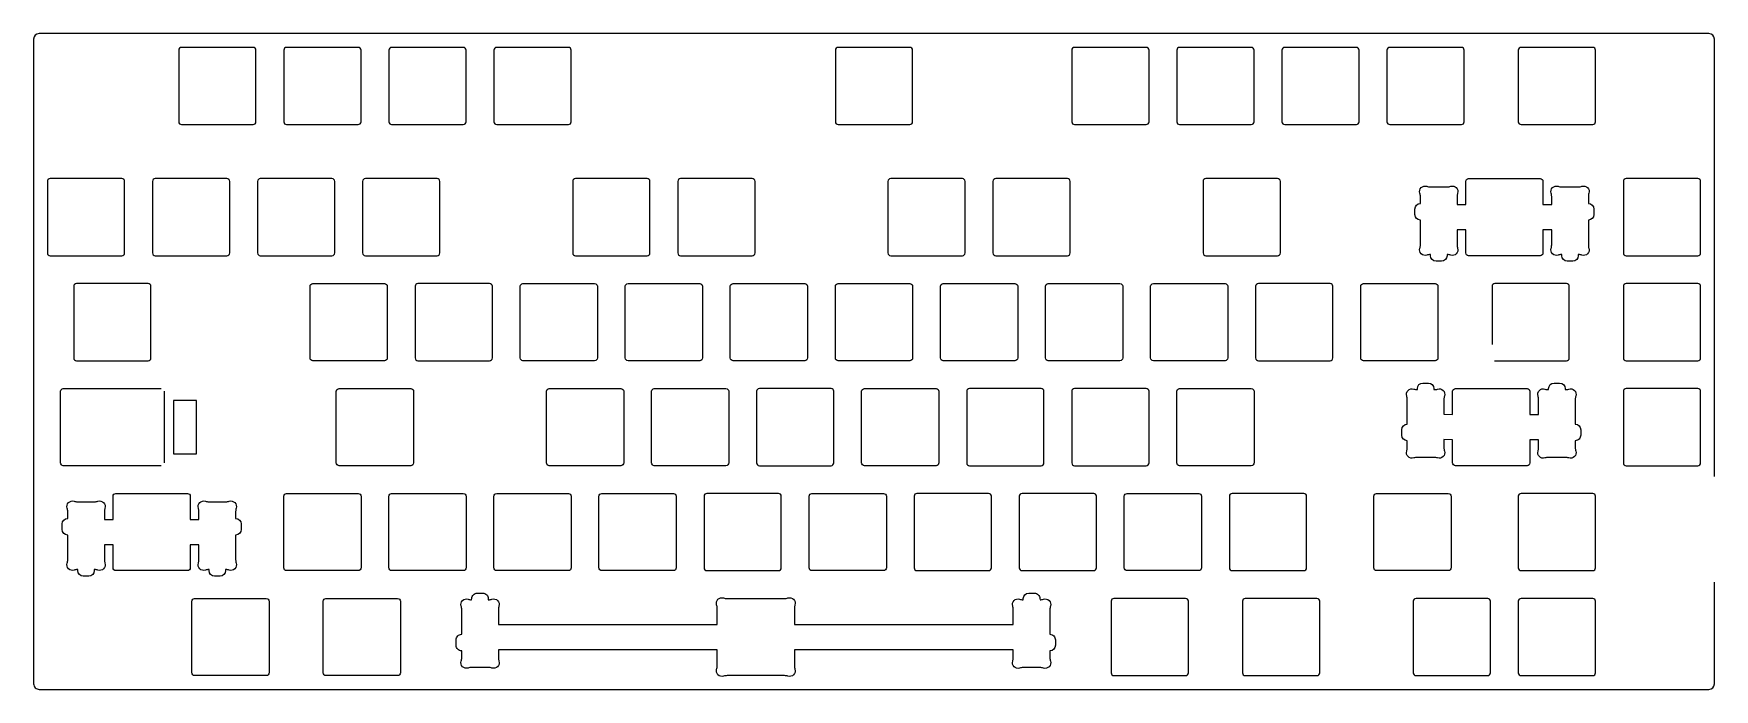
# Model space of a CAD drawing. Extents: x -2564 to -2259, y 3601 to 3720.
import ezdxf

# ---------------------------------------------------------------- set-up
doc = ezdxf.new("R2010")
doc.units = 0
doc.layers.get('0').update_dxf_attribs({"linetype": 'CONTINUOUS'})

msp = doc.modelspace()

# ---------------------------------------------------------------- linework, layer by layer
for points in [[(-2259.248535, 3639.979004), (-2259.248535, 3719.380859, 0.414156), (-2260.248535, 3720.380859), (-2562.998535, 3720.381104, 0.414063), (-2563.998535, 3719.380859), (-2563.998535, 3602.368164, 0.41432), (-2562.998535, 3601.368408), (-2260.248535, 3601.368408, 0.414138), (-2259.248535, 3602.368408), (-2259.248535, 3620.855713)], [(-2524.186035, 3703.881104, 0.414249), (-2523.686035, 3704.380859), (-2523.686035, 3717.380859, 0.413914), (-2524.186035, 3717.880859), (-2537.186279, 3717.880859, 0.414748), (-2537.686035, 3717.381104), (-2537.686035, 3704.381104, 0.414177), (-2537.186035, 3703.881104), (-2524.186035, 3703.880859)], [(-2505.135986, 3703.881104, 0.414249), (-2504.635986, 3704.380859), (-2504.63623, 3717.380859, 0.414259), (-2505.135986, 3717.880859), (-2518.13623, 3717.880859, 0.414748), (-2518.635986, 3717.380859), (-2518.635986, 3704.381104, 0.414177), (-2518.135986, 3703.880859), (-2505.135986, 3703.880859)], [(-2486.085938, 3703.881104, 0.414249), (-2485.585938, 3704.380859), (-2485.585938, 3717.380859, 0.413914), (-2486.085938, 3717.880859), (-2499.086182, 3717.880859, 0.414748), (-2499.585938, 3717.380859), (-2499.585938, 3704.381104, 0.414177), (-2499.085938, 3703.880859), (-2486.085938, 3703.880859)], [(-2467.035889, 3703.881104, 0.414249), (-2466.536133, 3704.381104), (-2466.536133, 3717.380859, 0.414259), (-2467.036133, 3717.881104), (-2480.036133, 3717.880859, 0.414748), (-2480.536133, 3717.380859), (-2480.535889, 3704.381104, 0.414177), (-2480.036133, 3703.880859), (-2467.036133, 3703.881104)], [(-2405.123535, 3703.881104, 0.414249), (-2404.623535, 3704.380859), (-2404.623535, 3717.380859, 0.414474), (-2405.123535, 3717.880859), (-2418.123535, 3717.880859, 0.414748), (-2418.623535, 3717.380859), (-2418.623535, 3704.380859, 0.414005), (-2418.123535, 3703.880859), (-2405.123535, 3703.880859)], [(-2362.260986, 3703.881104, 0.414249), (-2361.760986, 3704.381104), (-2361.760986, 3717.380859, 0.414474), (-2362.260986, 3717.881104), (-2375.260986, 3717.880859, 0.414748), (-2375.760986, 3717.381104), (-2375.760986, 3704.380859, 0.414005), (-2375.260986, 3703.881104), (-2362.260986, 3703.881104)], [(-2343.211182, 3703.881104, 0.414249), (-2342.711182, 3704.380859), (-2342.711182, 3717.380859, 0.414474), (-2343.211182, 3717.880859), (-2356.211182, 3717.880859, 0.414748), (-2356.711182, 3717.381104), (-2356.711182, 3704.380859, 0.414005), (-2356.211182, 3703.881104), (-2343.211182, 3703.880859)], [(-2324.161133, 3703.881104, 0.414249), (-2323.661133, 3704.380859), (-2323.661133, 3717.380859, 0.414474), (-2324.161133, 3717.880859), (-2337.161133, 3717.880859, 0.414748), (-2337.661133, 3717.380859), (-2337.661133, 3704.380859, 0.414005), (-2337.161133, 3703.880859), (-2324.161133, 3703.880859)], [(-2305.111084, 3703.881104, 0.414249), (-2304.611084, 3704.380859), (-2304.611084, 3717.380859, 0.414474), (-2305.111084, 3717.880859), (-2318.111084, 3717.880859, 0.414748), (-2318.611084, 3717.380859), (-2318.611084, 3704.380859, 0.414005), (-2318.111084, 3703.880859), (-2305.111084, 3703.880859)], [(-2281.298584, 3703.881104, 0.414249), (-2280.798584, 3704.381104), (-2280.798584, 3717.380859, 0.414474), (-2281.298584, 3717.881104), (-2294.298584, 3717.880859, 0.414748), (-2294.798584, 3717.381104), (-2294.798584, 3704.380859, 0.414005), (-2294.298584, 3703.881104), (-2281.298584, 3703.881104)], [(-2547.498535, 3693.568359, 0.413914), (-2547.998535, 3694.068359), (-2560.998779, 3694.068359, 0.414748), (-2561.498535, 3693.568359), (-2561.498535, 3680.568604, 0.414177), (-2560.998535, 3680.068359), (-2547.998535, 3680.068359, 0.414138), (-2547.498535, 3680.568359), (-2547.498535, 3693.568359)], [(-2528.948486, 3680.068604, 0.414249), (-2528.448486, 3680.568604), (-2528.44873, 3693.568359, 0.414259), (-2528.948486, 3694.068604), (-2541.94873, 3694.068359, 0.414748), (-2542.448486, 3693.568359), (-2542.448486, 3680.568604, 0.414177), (-2541.948486, 3680.068359), (-2528.948486, 3680.068604)], [(-2523.398438, 3680.568604, 0.414177), (-2522.898438, 3680.068359), (-2509.898438, 3680.068604, 0.414249), (-2509.398438, 3680.568359), (-2509.398438, 3693.568359, 0.413914), (-2509.898438, 3694.068359), (-2522.898682, 3694.068359, 0.414748), (-2523.398438, 3693.568359), (-2523.398438, 3680.568359)], [(-2490.848389, 3680.068604, 0.414249), (-2490.348633, 3680.568359), (-2490.348633, 3693.568359, 0.414259), (-2490.848633, 3694.068359), (-2503.848633, 3694.068359, 0.414748), (-2504.348633, 3693.568359), (-2504.348389, 3680.568604, 0.414177), (-2503.848633, 3680.068359), (-2490.848633, 3680.068359)], [(-2466.248535, 3680.568604, 0.414177), (-2465.748535, 3680.068359), (-2452.748535, 3680.068604, 0.414249), (-2452.248535, 3680.568359), (-2452.248535, 3693.568359, 0.413914), (-2452.748535, 3694.068359), (-2465.748779, 3694.068359, 0.414748), (-2466.248535, 3693.568359), (-2466.248535, 3680.568359)], [(-2433.698486, 3680.068604, 0.414249), (-2433.198486, 3680.568359), (-2433.19873, 3693.568359, 0.414259), (-2433.698486, 3694.068359), (-2446.69873, 3694.068359, 0.414748), (-2447.198486, 3693.568604), (-2447.198486, 3680.568604, 0.414177), (-2446.698486, 3680.068604), (-2433.698486, 3680.068359)], [(-2395.598633, 3680.068604, 0.414249), (-2395.098633, 3680.568359), (-2395.098633, 3693.568359, 0.414474), (-2395.598633, 3694.068359), (-2408.598633, 3694.068359, 0.414748), (-2409.098633, 3693.568359), (-2409.098633, 3680.568359, 0.414005), (-2408.598633, 3680.068359), (-2395.598633, 3680.068359)], [(-2376.048584, 3693.568359, 0.414474), (-2376.548584, 3694.068359), (-2389.548584, 3694.068359, 0.414748), (-2390.048584, 3693.568359), (-2390.048584, 3680.568359, 0.414005), (-2389.548584, 3680.068359), (-2376.548584, 3680.068359, 0.414138), (-2376.048584, 3680.568359), (-2376.048584, 3693.568359)], [(-2338.448486, 3680.068604, 0.414249), (-2337.948486, 3680.568359), (-2337.948486, 3693.568359, 0.414474), (-2338.448486, 3694.068359), (-2351.448486, 3694.068359, 0.414748), (-2351.948486, 3693.568604), (-2351.948486, 3680.568359, 0.414005), (-2351.448486, 3680.068604), (-2338.448486, 3680.068359)], [(-2290.323486, 3684.768555), (-2290.32373, 3680.568604, -0.414249), (-2290.823486, 3680.068359), (-2303.823486, 3680.068359, -0.413985), (-2304.323486, 3680.568359), (-2304.323486, 3684.768555), (-2305.898438, 3684.768555), (-2305.898438, 3682.047852, 0.078017), (-2305.801025, 3681.430664, -0.612459), (-2307.060791, 3680.170898, 0.078325), (-2307.677979, 3680.268555), (-2307.723633, 3680.268555), (-2307.723633, 3680.068359, -0.414121), (-2308.723633, 3679.068359), (-2309.723877, 3679.068359, -0.414118), (-2310.723633, 3680.068359), (-2310.723633, 3680.268555), (-2310.769287, 3680.268555, 0.078325), (-2311.386475, 3680.170898, -0.612415), (-2312.64624, 3681.430664, 0.078397), (-2312.548584, 3682.049072), (-2312.548828, 3686.538574, -0.414118), (-2313.548584, 3687.538574), (-2313.548584, 3688.538574, -0.414103), (-2312.548584, 3689.538574), (-2312.548584, 3690.788086, 0.078555), (-2312.64624, 3691.40625, -0.61246), (-2311.386475, 3692.666016, 0.07827), (-2310.769043, 3692.568359), (-2307.677734, 3692.568359, 0.078324), (-2307.060547, 3692.666016, -0.612458), (-2305.801025, 3691.406006, 0.07811), (-2305.898438, 3690.789063), (-2305.898438, 3689.368408), (-2304.323486, 3689.368408), (-2304.323486, 3693.568604, -0.414005), (-2303.823486, 3694.068359), (-2290.823486, 3694.068359, -0.414249), (-2290.323486, 3693.568359), (-2290.323486, 3689.368408), (-2288.748535, 3689.338379), (-2288.748535, 3690.788086, 0.078543), (-2288.846191, 3691.40625, -0.612485), (-2287.58667, 3692.66626, 0.078324), (-2286.969238, 3692.568359), (-2283.877686, 3692.568604, 0.078325), (-2283.260742, 3692.666016, -0.612456), (-2282.000977, 3691.40625, 0.078553), (-2282.098633, 3690.789063), (-2282.098633, 3689.538574, -0.414121), (-2281.098633, 3688.538574), (-2281.098633, 3687.538574, -0.414155), (-2282.098633, 3686.538574), (-2282.098633, 3682.047852, 0.078312), (-2282.000977, 3681.430664, -0.612459), (-2283.260498, 3680.170654, 0.078324), (-2283.87793, 3680.268555), (-2283.923584, 3680.268555), (-2283.923584, 3680.068359, -0.414155), (-2284.923584, 3679.068359), (-2285.923584, 3679.068359, -0.414103), (-2286.923584, 3680.068359), (-2286.923584, 3680.268555), (-2286.969238, 3680.268555, 0.078326), (-2287.586426, 3680.170898, -0.612455), (-2288.846191, 3681.430664, 0.078462), (-2288.748535, 3682.049072), (-2288.748535, 3684.738281), (-2290.323486, 3684.768555)], [(-2261.748535, 3693.568359, 0.414474), (-2262.248535, 3694.068359), (-2275.248535, 3694.068359, 0.414748), (-2275.748535, 3693.568359), (-2275.748535, 3680.568359, 0.414005), (-2275.248535, 3680.068604), (-2262.248535, 3680.068359, 0.414138), (-2261.748535, 3680.568359), (-2261.748535, 3693.568359)], [(-2556.73584, 3661.518555, 0.414177), (-2556.236084, 3661.018555), (-2543.23584, 3661.018555, 0.414249), (-2542.736084, 3661.518555), (-2542.73584, 3674.518311, 0.413914), (-2543.236084, 3675.018555), (-2556.236084, 3675.018311, 0.414259), (-2556.736084, 3674.518555), (-2556.736084, 3661.518555)], [(-2513.873535, 3674.518311, -0.414177), (-2513.373535, 3675.018555), (-2500.373535, 3675.018311, -0.414249), (-2499.873535, 3674.518311), (-2499.873535, 3661.518555, -0.413914), (-2500.373535, 3661.018555), (-2513.373779, 3661.018555, -0.414748), (-2513.873535, 3661.518555), (-2513.873535, 3674.518555)], [(-2494.823486, 3661.518555, 0.414177), (-2494.323486, 3661.018555), (-2481.323486, 3661.018555, 0.414249), (-2480.823486, 3661.518555), (-2480.82373, 3674.518311, 0.414259), (-2481.323486, 3675.018555), (-2494.32373, 3675.018311, 0.414259), (-2494.823486, 3674.518555), (-2494.823486, 3661.518555)], [(-2462.273438, 3675.018311, -0.414249), (-2461.773438, 3674.518555), (-2461.773438, 3661.518555, -0.413914), (-2462.273438, 3661.018555), (-2475.273682, 3661.018555, -0.414748), (-2475.773438, 3661.518555), (-2475.773438, 3674.518311, -0.414177), (-2475.273438, 3675.018555), (-2462.273438, 3675.018555)], [(-2443.223389, 3675.018311, -0.414249), (-2442.723633, 3674.518555), (-2442.723633, 3661.518555, -0.414259), (-2443.223633, 3661.018555), (-2456.223633, 3661.018555, -0.414748), (-2456.723633, 3661.518555), (-2456.723389, 3674.518311, -0.414177), (-2456.223633, 3675.018555), (-2443.223633, 3675.018555)], [(-2424.173584, 3675.018311, -0.414249), (-2423.673584, 3674.518555), (-2423.673584, 3661.518555, -0.414473), (-2424.173584, 3661.018555), (-2437.173584, 3661.018555, -0.414748), (-2437.673584, 3661.518555), (-2437.67334, 3674.518311, -0.414177), (-2437.173584, 3675.018555), (-2424.173584, 3675.018555)], [(-2418.623535, 3674.518555, -0.414005), (-2418.123535, 3675.018555), (-2405.123535, 3675.018311, -0.414249), (-2404.623535, 3674.518311), (-2404.623535, 3661.518555, -0.414473), (-2405.123535, 3661.018555), (-2418.123535, 3661.018555, -0.414748), (-2418.623535, 3661.518555), (-2418.623535, 3674.518555)], [(-2386.073486, 3675.018311, -0.414249), (-2385.573486, 3674.518555), (-2385.573486, 3661.518555, -0.414473), (-2386.073486, 3661.018555), (-2399.073486, 3661.018555, -0.414748), (-2399.573486, 3661.518555), (-2399.573486, 3674.518555, -0.414005), (-2399.073486, 3675.018555), (-2386.073486, 3675.018555)], [(-2367.023682, 3675.018311, -0.414249), (-2366.523682, 3674.518555), (-2366.523682, 3661.518555, -0.414473), (-2367.023682, 3661.018555), (-2380.023682, 3661.018555, -0.414748), (-2380.523682, 3661.518555), (-2380.523682, 3674.518555, -0.414005), (-2380.023682, 3675.018555), (-2367.023682, 3675.018555)], [(-2347.973633, 3675.018311, -0.414249), (-2347.473633, 3674.518555), (-2347.473633, 3661.518555, -0.414473), (-2347.973633, 3661.018555), (-2360.973633, 3661.018555, -0.414748), (-2361.473633, 3661.518555), (-2361.473633, 3674.518555, -0.414005), (-2360.973633, 3675.018555), (-2347.973633, 3675.018555)], [(-2342.423584, 3661.518311, 0.414005), (-2341.923584, 3661.018555), (-2328.923584, 3661.018555, 0.414249), (-2328.423584, 3661.518555), (-2328.423584, 3674.518311, 0.413985), (-2328.923584, 3675.018555), (-2341.923584, 3675.018311, 0.414259), (-2342.423584, 3674.518555), (-2342.423584, 3661.518555)], [(-2323.373535, 3674.518555, -0.414005), (-2322.873535, 3675.018555), (-2309.873535, 3675.018311, -0.414249), (-2309.373535, 3674.518311), (-2309.373535, 3661.518555, -0.414473), (-2309.873535, 3661.018555), (-2322.873535, 3661.018555, -0.414748), (-2323.373535, 3661.518555), (-2323.373535, 3674.518555)], [(-2299.146729, 3661.018555), (-2286.061035, 3661.018555, 0.414249), (-2285.561035, 3661.518555), (-2285.561035, 3674.518311, 0.413985), (-2286.061035, 3675.018555), (-2299.061035, 3675.018555, 0.414138), (-2299.561035, 3674.518555), (-2299.561035, 3663.973877)], [(-2275.748535, 3661.518311, 0.414005), (-2275.248535, 3661.018555), (-2262.248535, 3661.018555, 0.414249), (-2261.748535, 3661.518555), (-2261.748535, 3674.518311, 0.413985), (-2262.248535, 3675.018555), (-2275.248535, 3675.018311, 0.414259), (-2275.748535, 3674.518555), (-2275.748535, 3661.518555)], [(-2540.854736, 3641.968506), (-2558.617432, 3641.96875, -0.414748), (-2559.117188, 3642.468506), (-2559.117188, 3655.468262, -0.414177), (-2558.617188, 3655.968506), (-2540.854736, 3655.968506)], [(-2509.11084, 3655.468262, -0.414177), (-2508.611084, 3655.968506), (-2495.61084, 3655.968506, -0.414249), (-2495.111084, 3655.468506), (-2495.11084, 3642.46875, -0.413914), (-2495.611084, 3641.968506), (-2508.611084, 3641.96875, -0.414748), (-2509.111084, 3642.468506), (-2509.111084, 3655.468506)], [(-2471.010986, 3655.468262, -0.414177), (-2470.510986, 3655.968506), (-2457.510986, 3655.968262, -0.414249), (-2457.010986, 3655.468262), (-2457.01123, 3642.46875, -0.414259), (-2457.510986, 3641.968506), (-2470.51123, 3641.96875, -0.414748), (-2471.010986, 3642.468506), (-2471.010986, 3655.468506)], [(-2451.960938, 3655.468262, -0.414177), (-2451.460938, 3655.968506), (-2438.460938, 3655.968262, -0.414249), (-2437.960938, 3655.468262), (-2437.960938, 3642.46875, -0.413914), (-2438.460938, 3641.968506), (-2451.461182, 3641.96875, -0.414748), (-2451.960938, 3642.468506), (-2451.960938, 3655.468506)], [(-2419.411133, 3641.96875, 0.414249), (-2418.911133, 3642.468506), (-2418.911133, 3655.468262, 0.414474), (-2419.411133, 3655.968506), (-2432.411133, 3655.968262, 0.414748), (-2432.911133, 3655.468506), (-2432.910889, 3642.46875, 0.414177), (-2432.411133, 3641.968506), (-2419.411133, 3641.968506)], [(-2413.861084, 3655.468506, -0.414005), (-2413.361084, 3655.968506), (-2400.361084, 3655.968262, -0.414249), (-2399.861084, 3655.468262), (-2399.861084, 3642.46875, -0.414473), (-2400.361084, 3641.968506), (-2413.361084, 3641.96875, -0.414748), (-2413.861084, 3642.468506), (-2413.861084, 3655.468506)], [(-2381.311035, 3641.96875, 0.414249), (-2380.811035, 3642.468506), (-2380.811035, 3655.468262, 0.414474), (-2381.311035, 3655.968506), (-2394.311035, 3655.968262, 0.414748), (-2394.811035, 3655.468506), (-2394.811035, 3642.468506, 0.414005), (-2394.311035, 3641.968506), (-2381.311035, 3641.968506)], [(-2375.760986, 3642.468506, 0.414005), (-2375.260986, 3641.968506), (-2362.260986, 3641.96875, 0.414249), (-2361.760986, 3642.468506), (-2361.760986, 3655.468262, 0.414474), (-2362.260986, 3655.968506), (-2375.260986, 3655.968262, 0.414748), (-2375.760986, 3655.468506), (-2375.760986, 3642.468506)], [(-2356.711182, 3655.468506, -0.414005), (-2356.211182, 3655.968506), (-2343.211182, 3655.968262, -0.414249), (-2342.711182, 3655.468262), (-2342.711182, 3642.46875, -0.414473), (-2343.211182, 3641.968506), (-2356.211182, 3641.96875, -0.414748), (-2356.711182, 3642.468506), (-2356.711182, 3655.468506)], [(-2306.704834, 3651.268555), (-2306.70459, 3655.468262, -0.414259), (-2306.204834, 3655.968506), (-2293.204834, 3655.968506, -0.413985), (-2292.704834, 3655.468506), (-2292.704834, 3651.268555), (-2291.129883, 3651.268555), (-2291.129883, 3653.989258, 0.077921), (-2291.227295, 3654.606445, -0.612458), (-2289.967529, 3655.866211, 0.078325), (-2289.350342, 3655.768555), (-2289.304688, 3655.768555), (-2289.304688, 3655.968506, -0.414112), (-2288.304688, 3656.968506), (-2287.304688, 3656.968506, -0.414146), (-2286.304688, 3655.968506), (-2286.304688, 3655.768555), (-2286.259033, 3655.768555, 0.078326), (-2285.641846, 3655.866211, -0.61242), (-2284.38208, 3654.606201, 0.078504), (-2284.479736, 3653.987793), (-2284.479736, 3649.498535, -0.414146), (-2283.479736, 3648.498535), (-2283.479736, 3647.498291, -0.414381), (-2284.479736, 3646.498535), (-2284.479736, 3645.249268, 0.078548), (-2284.38208, 3644.630859, -0.612458), (-2285.641846, 3643.371094, 0.078269), (-2286.259277, 3643.468506), (-2289.350586, 3643.46875, 0.078324), (-2289.967773, 3643.371094, -0.612472), (-2291.227295, 3644.630859, 0.078034), (-2291.129883, 3645.248047), (-2291.129883, 3646.668457), (-2292.704834, 3646.668457), (-2292.704834, 3642.468506, -0.414005), (-2293.204834, 3641.968506), (-2306.204834, 3641.96875, -0.414249), (-2306.704834, 3642.46875), (-2306.704834, 3646.668457), (-2308.279785, 3646.698486), (-2308.279785, 3645.249023, 0.078543), (-2308.182129, 3644.630859, -0.612485), (-2309.44165, 3643.37085, 0.079099), (-2310.059082, 3643.468506), (-2313.150635, 3643.468506, 0.078325), (-2313.767578, 3643.371094, -0.612457), (-2315.027344, 3644.630859, 0.078493), (-2314.929688, 3645.248047), (-2314.929688, 3646.498535, -0.414121), (-2315.929688, 3647.498535), (-2315.929688, 3648.498535, -0.414156), (-2314.929688, 3649.498535), (-2314.929688, 3653.989258, 0.078312), (-2315.027344, 3654.606445, -0.612458), (-2313.767822, 3655.866455, 0.078325), (-2313.150391, 3655.768555), (-2313.104736, 3655.768555), (-2313.104736, 3655.968506, -0.414156), (-2312.104736, 3656.968506), (-2311.104736, 3656.968506, -0.414103), (-2310.104736, 3655.968506), (-2310.104736, 3655.768555), (-2310.059082, 3655.768555, 0.078326), (-2309.441895, 3655.866211, -0.612457), (-2308.182129, 3654.606201, 0.078602), (-2308.279785, 3653.988037), (-2308.279785, 3651.298584), (-2306.704834, 3651.268555)], [(-2275.748535, 3642.468506, 0.414005), (-2275.248535, 3641.968506), (-2262.248535, 3641.96875, 0.414249), (-2261.748535, 3642.468506), (-2261.748535, 3655.468262, 0.414474), (-2262.248535, 3655.968506), (-2275.248535, 3655.968262, 0.414748), (-2275.748535, 3655.468506), (-2275.748535, 3642.468506)], [(-2535.592041, 3627.618164), (-2535.592285, 3623.418457, -0.414249), (-2536.092041, 3622.918457), (-2549.092041, 3622.918213, -0.413985), (-2549.592041, 3623.418457), (-2549.592041, 3627.618164), (-2551.166992, 3627.618164), (-2551.166992, 3624.897705, 0.078112), (-2551.06958, 3624.280273, -0.612459), (-2552.329346, 3623.020508, 0.079096), (-2552.946533, 3623.118164), (-2552.992188, 3623.118164), (-2552.992188, 3622.918457, -0.414121), (-2553.992188, 3621.918457), (-2554.992432, 3621.918457, -0.414118), (-2555.992188, 3622.918457), (-2555.992188, 3623.118164), (-2556.037842, 3623.118164, 0.079101), (-2556.655029, 3623.020508, -0.612415), (-2557.914795, 3624.280518, 0.078517), (-2557.817139, 3624.898926), (-2557.817383, 3629.388184, -0.414118), (-2558.817139, 3630.388184), (-2558.817139, 3631.388184, -0.414103), (-2557.817139, 3632.388184), (-2557.817139, 3633.637695, 0.078555), (-2557.914795, 3634.256104, -0.61246), (-2556.655029, 3635.515869, 0.079041), (-2556.037598, 3635.418457), (-2552.946289, 3635.418457, 0.079101), (-2552.329102, 3635.515869, -0.612467), (-2551.06958, 3634.256104, 0.07811), (-2551.166992, 3633.638916), (-2551.166992, 3632.218262), (-2549.592041, 3632.218262), (-2549.592041, 3636.418457, -0.414005), (-2549.092041, 3636.918457), (-2536.092041, 3636.918213, -0.414249), (-2535.592041, 3636.418213), (-2535.592041, 3632.218262), (-2534.01709, 3632.188477), (-2534.01709, 3633.637695, 0.078543), (-2534.114746, 3634.256104, -0.612485), (-2532.855225, 3635.516113, 0.0791), (-2532.237793, 3635.418457), (-2529.14624, 3635.418213, 0.078325), (-2528.529297, 3635.515869, -0.612457), (-2527.269531, 3634.255859, 0.078552), (-2527.367188, 3633.638916), (-2527.367188, 3632.388184, -0.414121), (-2526.367188, 3631.388184), (-2526.367188, 3630.388184, -0.414155), (-2527.367188, 3629.388184), (-2527.367188, 3624.897705, 0.078191), (-2527.269531, 3624.280273, -0.612459), (-2528.529053, 3623.020508, 0.0791), (-2529.146484, 3623.118164), (-2529.192139, 3623.118164), (-2529.192139, 3622.918457, -0.414155), (-2530.192139, 3621.918457), (-2531.192139, 3621.918457, -0.414103), (-2532.192139, 3622.918457), (-2532.192139, 3623.118164), (-2532.237793, 3623.118408, 0.079098), (-2532.85498, 3623.020508, -0.612456), (-2534.114746, 3624.280518, 0.078585), (-2534.01709, 3624.898926), (-2534.01709, 3627.588379), (-2535.592041, 3627.618164)], [(-2505.135986, 3636.918457, -0.414249), (-2504.635986, 3636.418457), (-2504.63623, 3623.418701, -0.414259), (-2505.135986, 3622.918457), (-2518.13623, 3622.918457, -0.414748), (-2518.635986, 3623.418457), (-2518.635986, 3636.418457, -0.414177), (-2518.135986, 3636.918457), (-2505.135986, 3636.918457)], [(-2486.085938, 3636.918457, -0.414249), (-2485.585938, 3636.418457), (-2485.585938, 3623.418701, -0.413914), (-2486.085938, 3622.918457), (-2499.086182, 3622.918701, -0.414259), (-2499.585938, 3623.418457), (-2499.585938, 3636.418457, -0.414177), (-2499.085938, 3636.918457), (-2486.085938, 3636.918457)], [(-2467.035889, 3636.918701, -0.413803), (-2466.536133, 3636.418457), (-2466.536133, 3623.418457, -0.414259), (-2467.036133, 3622.918457), (-2480.036133, 3622.918457, -0.414748), (-2480.536133, 3623.418457), (-2480.535889, 3636.418457, -0.414177), (-2480.036133, 3636.918457), (-2467.036133, 3636.918457)], [(-2447.98584, 3636.918701, -0.413803), (-2447.486084, 3636.418457), (-2447.48584, 3623.418457, -0.413914), (-2447.986084, 3622.918457), (-2460.986084, 3622.918457, -0.414748), (-2461.486084, 3623.418457), (-2461.48584, 3636.418457, -0.414177), (-2460.986084, 3636.918457), (-2447.986084, 3636.918457)], [(-2442.436035, 3623.418457, 0.414177), (-2441.936035, 3622.918457), (-2428.936035, 3622.918457, 0.414249), (-2428.436035, 3623.418457), (-2428.436035, 3636.418457, 0.413914), (-2428.936035, 3636.918457), (-2441.936279, 3636.918457, 0.414748), (-2442.436035, 3636.418457), (-2442.436035, 3623.418457)], [(-2409.885986, 3636.918701, -0.413803), (-2409.385986, 3636.418457), (-2409.385986, 3623.418457, -0.414473), (-2409.885986, 3622.918457), (-2422.885986, 3622.918457, -0.414748), (-2423.385986, 3623.418457), (-2423.385986, 3636.418701, -0.414005), (-2422.885986, 3636.918457), (-2409.885986, 3636.918457)], [(-2404.336182, 3623.418213, 0.414005), (-2403.836182, 3622.918457), (-2390.836182, 3622.918457, 0.414249), (-2390.336182, 3623.418457), (-2390.336182, 3636.418457, 0.414474), (-2390.836182, 3636.918457), (-2403.836182, 3636.918457, 0.414748), (-2404.336182, 3636.418457), (-2404.336182, 3623.418457)], [(-2371.786133, 3622.918457, 0.414249), (-2371.286133, 3623.418457), (-2371.286133, 3636.418457, 0.414474), (-2371.786133, 3636.918457), (-2384.786133, 3636.918457, 0.414748), (-2385.286133, 3636.418457), (-2385.286133, 3623.418213, 0.414005), (-2384.786133, 3622.918457), (-2371.786133, 3622.918457)], [(-2352.736084, 3636.918701, -0.413803), (-2352.236084, 3636.418457), (-2352.236084, 3623.418457, -0.414473), (-2352.736084, 3622.918457), (-2365.736084, 3622.918457, -0.414748), (-2366.236084, 3623.418457), (-2366.236084, 3636.418701, -0.414005), (-2365.736084, 3636.918457), (-2352.736084, 3636.918457)], [(-2333.686035, 3622.918701, 0.414249), (-2333.186035, 3623.418457), (-2333.186035, 3636.418457, 0.414474), (-2333.686035, 3636.918457), (-2346.686035, 3636.918457, 0.414748), (-2347.186035, 3636.418457), (-2347.186035, 3623.418213, 0.414005), (-2346.686035, 3622.918457), (-2333.686035, 3622.918457)], [(-2320.992432, 3636.418701, -0.414005), (-2320.492432, 3636.918457), (-2307.492432, 3636.918457, -0.414249), (-2306.992432, 3636.418457), (-2306.992432, 3623.418457, -0.414473), (-2307.492432, 3622.918457), (-2320.492432, 3622.918701, -0.414259), (-2320.992432, 3623.418457), (-2320.992432, 3636.418457)], [(-2281.298584, 3622.918457, 0.414249), (-2280.798584, 3623.418457), (-2280.798584, 3636.418457, 0.414474), (-2281.298584, 3636.918457), (-2294.298584, 3636.918457, 0.414748), (-2294.798584, 3636.418457), (-2294.798584, 3623.418213, 0.414005), (-2294.298584, 3622.918457), (-2281.298584, 3622.918457)], [(-2535.304688, 3617.368164, -0.414177), (-2534.804688, 3617.868408), (-2521.804688, 3617.868164, -0.414249), (-2521.304688, 3617.368164), (-2521.304688, 3604.368652, -0.413914), (-2521.804688, 3603.868408), (-2534.804932, 3603.868652, -0.414748), (-2535.304688, 3604.368408), (-2535.304688, 3617.368408)], [(-2511.492188, 3617.368164, -0.414177), (-2510.992188, 3617.868408), (-2497.992188, 3617.868408, -0.414249), (-2497.492188, 3617.368408), (-2497.492188, 3604.368652, -0.413914), (-2497.992188, 3603.868408), (-2510.992432, 3603.868652, -0.414748), (-2511.492188, 3604.368408), (-2511.492188, 3617.368408)], [(-2426.055664, 3613.169189), (-2386.380615, 3613.168213), (-2386.380615, 3615.858643, 0.078421), (-2386.478271, 3616.476074, -0.612483), (-2385.21875, 3617.73584, 0.078376), (-2384.601318, 3617.638428), (-2384.555664, 3617.638184), (-2384.555664, 3617.838379, -0.414075), (-2383.555664, 3618.838135), (-2382.555664, 3618.838135, -0.41427), (-2381.555908, 3617.838135), (-2381.509766, 3617.638184, 0.078327), (-2380.892822, 3617.73584, -0.612419), (-2379.633057, 3616.476074, 0.078405), (-2379.730713, 3615.858643), (-2379.730469, 3611.36792, -0.41427), (-2378.730713, 3610.368164), (-2378.730713, 3609.368164, -0.414065), (-2379.730713, 3608.368408), (-2379.730713, 3607.117676, 0.078488), (-2379.633057, 3606.500488, -0.612484), (-2380.892578, 3605.240723, 0.078378), (-2381.51001, 3605.338135), (-2384.601318, 3605.338379, 0.079108), (-2385.21875, 3605.240234, -0.612482), (-2386.478516, 3606.499023, 0.078452), (-2386.380859, 3607.11792), (-2386.380615, 3608.568359), (-2426.056152, 3608.567383), (-2426.056152, 3605.648438), (-2426.056152, 3605.648438, 0.078729), (-2425.958496, 3605.031006, -0.612481), (-2427.218262, 3603.77124, 0.078364), (-2427.835449, 3603.868896), (-2438.276855, 3603.868896, 0.078322), (-2438.894043, 3603.77124, -0.61242), (-2440.153809, 3605.031006, 0.078517), (-2440.056152, 3605.648438), (-2440.055664, 3608.569092), (-2479.72998, 3608.56958), (-2479.729736, 3607.118652, 0.078641), (-2479.632324, 3606.501709, -0.612481), (-2480.89209, 3605.241943, 0.078248), (-2481.509277, 3605.339355), (-2484.600586, 3605.339355, 0.07832), (-2485.217773, 3605.241943, -0.612279), (-2486.477295, 3606.50293, 0.078503), (-2486.379883, 3607.118896), (-2486.379639, 3608.369385, -0.414232), (-2487.379883, 3609.369385), (-2487.379639, 3610.369141, -0.414263), (-2486.379883, 3611.369385), (-2486.379639, 3615.860107, 0.078669), (-2486.477783, 3616.477051, -0.612503), (-2485.217529, 3617.736816, 0.077547), (-2484.600586, 3617.639404), (-2484.554932, 3617.839355, -0.414263), (-2483.554688, 3618.8396), (-2482.554932, 3618.839355, -0.414233), (-2481.554688, 3617.8396), (-2481.554688, 3617.639404), (-2481.508789, 3617.639404, 0.078319), (-2480.89209, 3617.737061, -0.612426), (-2479.632324, 3616.477295, 0.078547), (-2479.72998, 3615.860107), (-2479.72998, 3613.169434), (-2440.056152, 3613.169189), (-2440.056396, 3616.090576, 0.07861), (-2440.153809, 3616.706787, -0.612476), (-2438.894287, 3617.966797, 0.078349), (-2438.276855, 3617.868896), (-2427.835938, 3617.869141, 0.079898), (-2427.218262, 3617.966553, -0.612452), (-2425.95874, 3616.706787, 0.078487), (-2426.056152, 3616.0896), (-2426.056152, 3613.169189)], [(-2355.117432, 3603.868652, 0.414249), (-2354.617432, 3604.368408), (-2354.617432, 3617.368164, 0.414474), (-2355.117432, 3617.868408), (-2368.117432, 3617.868164, 0.414748), (-2368.617432, 3617.368408), (-2368.617432, 3604.368408, 0.414005), (-2368.117432, 3603.868408), (-2355.117432, 3603.868408)], [(-2344.804932, 3604.368408, 0.414005), (-2344.304932, 3603.868408), (-2331.304932, 3603.868652, 0.414249), (-2330.804932, 3604.368652), (-2330.804932, 3617.368164, 0.414474), (-2331.304932, 3617.868408), (-2344.304932, 3617.868164, 0.414748), (-2344.804932, 3617.368408), (-2344.804932, 3604.368652)], [(-2300.348633, 3603.868652, 0.414249), (-2299.848633, 3604.368408), (-2299.848633, 3617.368164, 0.414474), (-2300.348633, 3617.868408), (-2313.348633, 3617.868408, 0.414259), (-2313.848633, 3617.368408), (-2313.848633, 3604.368408, 0.414005), (-2313.348633, 3603.868408), (-2300.348633, 3603.868408)], [(-2281.298584, 3603.868652, 0.414249), (-2280.798584, 3604.368408), (-2280.798584, 3617.368164, 0.414474), (-2281.298584, 3617.868408), (-2294.298584, 3617.868164, 0.414748), (-2294.798584, 3617.368408), (-2294.798584, 3604.368408, 0.414005), (-2294.298584, 3603.868408), (-2281.298584, 3603.868408)]]:
    msp.add_lwpolyline(points, format="xyb")
for points in [[(-2540.354736, 3655.468506), (-2540.354736, 3642.468506)], [(-2538.654785, 3644.118408), (-2534.454834, 3644.118408), (-2534.454834, 3653.818359), (-2538.654785, 3653.818359), (-2538.654785, 3644.118408)]]:
    msp.add_lwpolyline(points)

doc.saveas('drawing.dxf')
